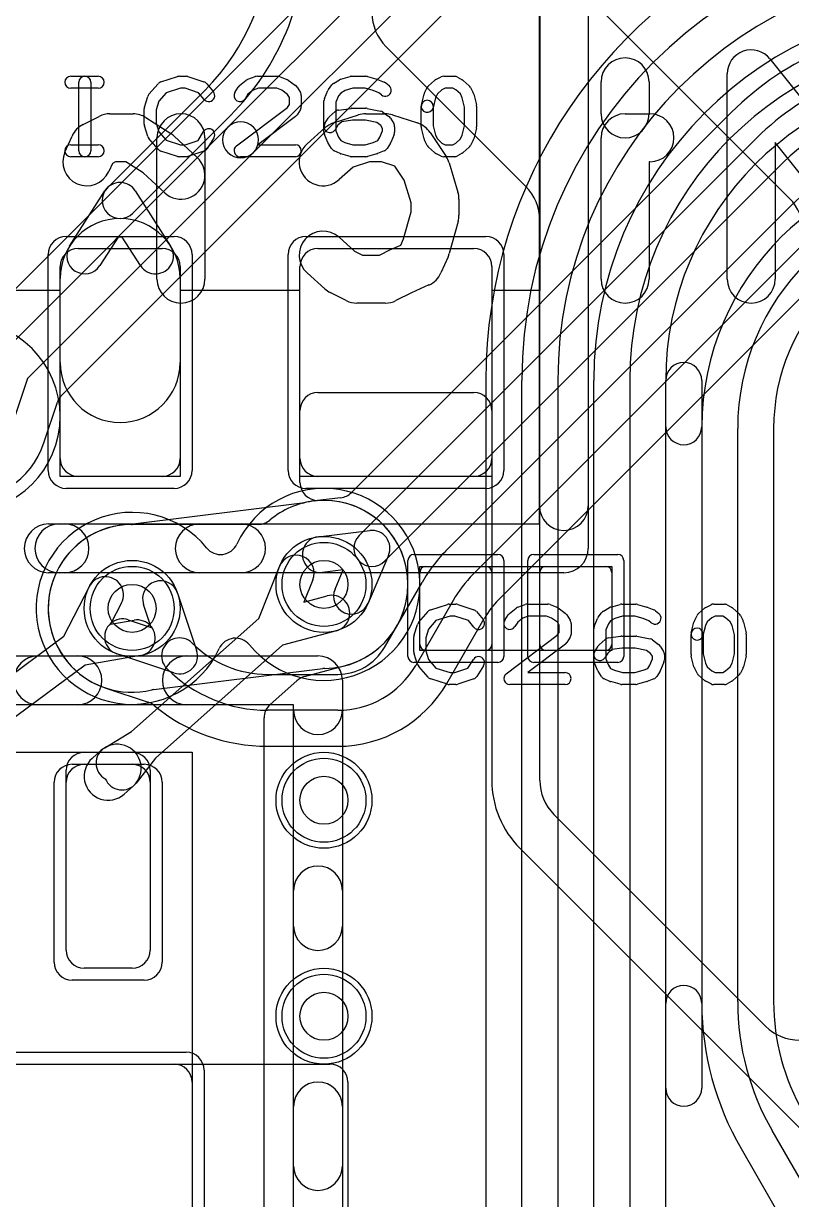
# Model space of a CAD drawing. Extents: x 0 to 20.5, y -0.5 to 20.
# Drawn here: x 4.547 to 7.749, y 7.236 to 12.138 of the extents above; entities that cross this region are included whole.
import ezdxf

# ---------------------------------------------------------------- set-up
doc = ezdxf.new("R2010")
doc.units = 0
for name, color, linetype in [('Hole', 1, 'CONTINUOUS'), ('L1', 3, 'CONTINUOUS'), ('L2', 3, 'CONTINUOUS'), ('L3', 3, 'CONTINUOUS'), ('L4', 3, 'CONTINUOUS'), ('MetalMask-A', 176, 'CONTINUOUS'), ('PartsArea-A', 111, 'CONTINUOUS'), ('PartsSilk-A', 221, 'CONTINUOUS'), ('PartsSilk-B', 221, 'CONTINUOUS'), ('Resist-A', 2, 'CONTINUOUS'), ('Resist-B', 2, 'CONTINUOUS'), ('Silk-A', 140, 'CONTINUOUS'), ('Silk-B', 140, 'CONTINUOUS')]:
    doc.layers.add(name, color=color, linetype=linetype)

msp = doc.modelspace()

# ---------------------------------------------------------------- linework, layer by layer
at = {"layer": 'Hole'}
for centre in [(5.8, 9.8), (5, 9.7), (5.8, 8.9), (5.8, 8)]:
    msp.add_circle(centre, 0.1, dxfattribs=at)
at = {"layer": 'L1'}
for p, q in [((6.70854, 12.44142), (7.74142, 11.40854)), ((6.64142, 11.45858), (6.05858, 12.04142)), ((4.89697, 11.45303), (5.30407, 11.86015)), ((5.41014, 11.75408), (5.00303, 11.34697)), ((4.73934, 11.20961), (4.8868, 11.44038)), ((5.0132, 11.44038), (5.16066, 11.20961)), ((6.7, 8.98284), (6.7, 11.31716)), ((4.94119, 11.24692), (4.86574, 11.12885)), ((4.95881, 11.24692), (4.94119, 11.24692)), ((5.03426, 11.12885), (4.95881, 11.24692)), ((4.775, 11.2), (5.125, 11.2)), ((5.775, 11.2), (6.425, 11.2)), ((4.7, 10.325), (4.7, 11.125)), ((5.2, 11.125), (5.2, 10.325)), ((5.7, 10.325), (5.7, 11.125)), ((6.5, 11.125), (6.5, 10.325)), ((4.7, 10.725), (4.7, 11.075)), ((5.2, 11.075), (5.2, 10.725)), ((5.77497, 10.6), (6.42499, 10.6)), ((5.7, 10.22503), (5.7, 10.52503)), ((6.49996, 10.52503), (6.49996, 8.98284)), ((5.125, 10.25), (4.775, 10.25)), ((6.425, 10.25), (5.775, 10.25)), ((5.80001, 10.15006), (5.77497, 10.15006)), ((5.52771, 9.65832), (5.61437, 9.87443)), ((6.225, 9.875), (6.475, 9.875)), ((6.725, 9.875), (6.975, 9.875)), ((5.75359, 9.81861), (5.71629, 9.72559)), ((6.2, 9.55), (6.2, 9.85)), ((6.5, 9.85), (6.5, 9.55)), ((6.7, 9.55), (6.7, 9.85)), ((7, 9.85), (7, 9.55)), ((4.71587, 9.5838), (4.82195, 9.79111)), ((4.95549, 9.72277), (4.90984, 9.63356)), ((5.71629, 9.72559), (5.81304, 9.75173)), ((4.99757, 9.18709), (5.52771, 9.65832)), ((4.90984, 9.63356), (5.00857, 9.65074)), ((5.85216, 9.60693), (5.62736, 9.54619)), ((4.17884, 9.1881), (4.71587, 9.5838)), ((5.62736, 9.54619), (5.09727, 9.07501)), ((6.475, 9.525), (6.225, 9.525)), ((6.975, 9.525), (6.725, 9.525)), ((4.80486, 9.46305), (4.26783, 9.06735)), ((5.03427, 9.50296), (4.80486, 9.46305)), ((5.71858, 9.41542), (5.88925, 9.46153)), ((5.5752, 9.29907), (5.68708, 9.39852)), ((5.55004, 4.00981), (5.55004, 9.24304)), ((4.88573, 9.11896), (4.99757, 9.18709)), ((4.8, 9.1), (5, 9.1)), ((4.83356, 9.07474), (4.87131, 9.1083)), ((5.09727, 9.07501), (5.01647, 8.97188)), ((4.725, 8.275), (4.725, 9.025)), ((5.075, 9.025), (5.075, 8.275)), ((5.00419, 8.95882), (4.96644, 8.92526)), ((7.64142, 7.95858), (6.75858, 8.84142)), ((6.61713, 8.69997), (8.078, 7.2391)), ((5, 8.2), (4.8, 8.2)), ((1.57497, 7.8), (5.82503, 7.8)), ((2.225, 7.8), (5.175, 7.8)), ((5.25, 7.725), (5.25, 5.675)), ((5.9, 7.72503), (5.9, 7.17497))]:
    msp.add_line(p, q, dxfattribs=at)
for centre in [(5.8, 9.8), (5, 9.7), (5.8, 8.9), (5.8, 8)]:
    msp.add_circle(centre, 0.2, dxfattribs=at)
for centre, radius, start, end in [((4.65, 12.51422), 0.925, -45, -0.00062), ((4.65, 12.51422), 1.075, -45, -0.00053), ((6.2, 12.18284), 0.2, 180, -135), ((4.95, 11.4), 0.075, 32.57549, 147.42451), ((4.95, 11.4), 0.075, 135, -45), ((6.5, 11.31716), 0.2, 0, 45), ((7.6, 11.26712), 0.2, 0, 45), ((4.95, 11.075), 0.25, 0, 180), ((4.775, 11.125), 0.075, 90, 180), ((4.80254, 11.16923), 0.075, 147.42451, -32.57822), ((5.09746, 11.16923), 0.075, -147.42451, 32.57822), ((5.125, 11.125), 0.075, 0, 90), ((5.775, 11.125), 0.075, 90, 180), ((6.425, 11.125), 0.075, 0, 90), ((4.95, 10.725), 0.25, 180, 0), ((5.77497, 10.52503), 0.07497, 90, 180), ((6.42499, 10.52503), 0.07497, 0, 90), ((4.775, 10.325), 0.075, 180, -90), ((5.125, 10.325), 0.075, -90, 0), ((5.775, 10.325), 0.075, 180, -90), ((6.425, 10.325), 0.075, -90, 0), ((5.77497, 10.22503), 0.07497, 180, -90), ((5.80001, 9.80001), 0.35005, -75.16938, 90), ((5.68398, 9.84652), 0.075, -21.84823, 158.14891), ((6.225, 9.85), 0.025, 90, 180), ((6.475, 9.85), 0.025, 0, 90), ((6.725, 9.85), 0.025, 90, 180), ((6.975, 9.85), 0.025, 0, 90), ((4.88872, 9.75694), 0.075, -27.1014, 152.90004), ((5.8326, 9.67933), 0.075, -74.88157, 105.11953), ((5.02142, 9.57685), 0.075, -80.13452, 99.86875), ((6.225, 9.55), 0.025, 180, -90), ((6.475, 9.55), 0.025, -90, 0), ((6.725, 9.55), 0.025, 180, -90), ((6.975, 9.55), 0.025, -90, 0), ((5.9088, 9.38915), 0.07497, 104.83148, 105.11504), ((5.73724, 9.34281), 0.07497, 104.41253, 131.99914), ((5.62501, 9.24304), 0.07497, 131.63671, 180), ((4.92475, 9.05491), 0.075, 121.35026, -119.2275), ((4.93775, 9.03356), 0.1, -48.36456, 131.63731), ((4.8, 9.025), 0.075, 90, 180), ((4.9, 9), 0.1, 131.63544, -48.36269), ((5, 9.025), 0.075, 0, 90), ((4.95743, 9.01814), 0.075, -157.51764, -38.08037), ((6.9, 8.98284), 0.40004, 180, -135), ((6.9, 8.98284), 0.2, 180, -135), ((4.8, 8.275), 0.075, 180, -90), ((5, 8.275), 0.075, -90, 0), ((7.78284, 8.1), 0.2, -135, -90), ((5.175, 7.725), 0.075, 0, 90), ((5.82503, 7.72503), 0.07497, 0, 90)]:
    msp.add_arc(centre, radius, start, end, dxfattribs=at)
at = {"layer": 'L2'}
for centre in [(5.8, 8.9), (5.8, 8)]:
    msp.add_circle(centre, 0.2, dxfattribs=at)
for centre, radius, start, end in [((4.3, 10.5), 0.40004, -90, 90), ((5.80001, 9.8), 0.40005, -140.93914, 155.18955), ((4.99999, 9.7), 0.40005, 39.06086, -24.81045), ((5.36883, 9.99933), 0.07497, -140.93914, -24.81144), ((5.43117, 9.50067), 0.07497, 39.06086, 155.18856)]:
    msp.add_arc(centre, radius, start, end, dxfattribs=at)
at = {"layer": 'L3'}
for p, q in [((7.49799, 11.76623), (5.91418, 10.18243)), ((5.94697, 10.00303), (7.60408, 11.66014)), ((7.71015, 11.55407), (6.05303, 9.89697)), ((6.31606, 9.94788), (7.72834, 11.36014)), ((7.83441, 11.25407), (6.42213, 9.84181)), ((6.52824, 9.73573), (7.9405, 11.14798)), ((5.87013, 10.16101), (5.76011, 10.14776)), ((5.52614, 10.05004), (5, 10.05004)), ((5.77608, 9.99856), (5.99103, 10.02446)), ((6.06897, 9.92054), (5.98392, 9.72144)), ((5.88, 9.86), (5.79402, 9.84964)), ((5.84598, 9.78036), (5.88, 9.86)), ((6.05258, 9.5375), (6.20879, 9.80808)), ((5.18968, 9.76341), (5.26911, 9.5258)), ((5.07919, 9.62081), (5.04742, 9.71585)), ((6.3387, 9.73308), (6.18249, 9.4625)), ((6.31242, 9.38747), (6.46826, 9.6574)), ((4.98415, 9.65258), (5.07919, 9.62081)), ((5.1742, 9.43089), (4.93659, 9.51032)), ((5.56497, 9.425), (5.85773, 9.425)), ((4.88999, 9.36769), (5.06753, 9.30834)), ((5.85773, 9.275), (5.56497, 9.275)), ((5.56497, 9.12496), (5.85773, 9.12496))]:
    msp.add_line(p, q, dxfattribs=at)
for centre in [(5.8, 9.8), (5, 9.7), (5.8, 8.9), (5.8, 8)]:
    msp.add_circle(centre, 0.2, dxfattribs=at)
for centre, radius, start, end in [((8.36423, 10.9), 1.22504, 90.00093, 135.00033), ((8.36422, 10.9), 1.075, 90.00053, 135), ((8.36422, 10.9), 0.925, 90.00062, 135), ((8.48848, 10.6), 1.075, 90.00053, 135), ((4.3, 10.5), 0.40004, -90, 90), ((5.8, 9.8), 0.35004, 96.59958, 130.11784), ((5.75115, 10.22219), 0.07497, -83.39732, -83.13568), ((5.86117, 10.23544), 0.07497, -83.13568, -45), ((5, 9.7), 0.35004, 90, -108.34644), ((5.52614, 10.12501), 0.07497, -90, -49.88032), ((6, 9.95), 0.075, 135, -45), ((6, 9.95), 0.075, -23.12937, 96.86917), ((5.78505, 9.9241), 0.075, 96.86917, -83.12937), ((6.79336, 9.47058), 0.675, 135, 149.99975), ((5.11855, 9.73963), 0.075, 18.48568, -161.51587), ((6.79336, 9.47058), 0.525, 135, 149.99982), ((5.91495, 9.7509), 0.075, 156.87062, -23.13083), ((6.79338, 9.47059), 0.37497, 135, 149.9477), ((4.96037, 9.58145), 0.075, 71.51432, -108.48413), ((6.53357, 9.62059), 0.07497, 149.73751, 150.59354), ((5.19798, 9.50202), 0.075, 44.9892, -135), ((5.19798, 9.50202), 0.075, -108.48568, 18.48568), ((5.56497, 9.86899), 0.44399, -135, -90), ((5.85773, 9.65), 0.225, -90, -30.00073), ((5.85773, 9.65), 0.375, -90, -29.99996), ((5.56497, 9.86899), 0.59399, -135.00136, -90), ((4.86622, 9.29659), 0.07497, 71.5143, 71.65205), ((5.85773, 9.65), 0.52504, -90, -30.03752), ((6.37735, 9.34999), 0.07497, 150.00487, 150.25796), ((5.04376, 9.23724), 0.07497, 50.47722, 71.5143), ((5.56497, 9.86899), 0.74403, -129.52358, -90)]:
    msp.add_arc(centre, radius, start, end, dxfattribs=at)
at = {"layer": 'L4'}
for p, q in [((6.24799, 12.76623), (4.38883, 10.90709)), ((5.39951, 11.70557), (6.35408, 12.66014)), ((6.46015, 12.55407), (5.50557, 11.59951)), ((4.70709, 10.58883), (6.56624, 12.44798)), ((4.45745, 10.76351), (5.39951, 11.70557)), ((5.50557, 11.59951), (4.56351, 10.65745)), ((4.56351, 10.65745), (4.48968, 10.43659)), ((6.47496, 10.65), (6.47496, 6.48568)), ((6.625, 6.48568), (6.625, 10.65)), ((6.775, 10.65), (6.775, 6.48568)), ((6.925, 7.11421), (6.925, 10.65)), ((7.075, 10.65), (7.075, 7.11421)), ((7.225, 7.7), (7.225, 10.64999)), ((7.22504, 10.45693), (7.22504, 10.65)), ((7.375, 10.64999), (7.375, 7.7)), ((4.63231, 10.39), (4.689, 10.55959)), ((7.525, 8.06077), (7.525, 10.45)), ((7.675, 10.45), (7.675, 8.06077)), ((5.70951, 10.13874), (5.00441, 10.05059)), ((5.09057, 9.36128), (5.79558, 9.44941)), ((7.22504, 7.11421), (7.22504, 8.05356)), ((8.12607, 6.73163), (7.66902, 7.52327)), ((7.53908, 7.44825), (7.99614, 6.65659))]:
    msp.add_line(p, q, dxfattribs=at)
for centre in [(5.8, 9.8), (5, 9.7), (5.8, 8.9), (5.8, 8)]:
    msp.add_circle(centre, 0.2, dxfattribs=at)
for centre, radius, start, end in [((8.5, 10.65), 2.02504, 111.79279, 180), ((8.5, 10.65), 1.875, 90, 180), ((8.5, 10.65), 1.725, 90, 180), ((8.5, 10.65), 1.575, 90, 180), ((8.5, 10.65), 1.425, 90, 180), ((8.5, 10.65), 1.27496, 90, 180), ((5.45254, 11.65254), 0.075, -45, 135), ((5.45254, 11.65254), 0.075, 135, -45), ((8.5, 10.45), 1.12504, 90, 179.66897), ((8.5, 10.45), 0.975, 90, 180), ((8.5, 10.45), 0.825, 90, 180), ((4.3, 10.5), 0.35004, 108.36921, -18.34488), ((7.3, 10.64999), 0.075, 0, 180), ((4.7601, 10.53582), 0.07497, 135, 161.5143), ((7.30001, 10.45693), 0.07497, 180, -0.32862), ((4.70341, 10.36623), 0.07497, 161.5143, 161.65205), ((5.79999, 9.8), 0.35004, 90.18005, 103.57812), ((5.79865, 10.22501), 0.07497, -89.81658, -88.96824), ((5.80001, 9.8), 0.35005, 0.00164, 90.00164), ((5.70021, 10.21313), 0.07497, -82.87404, -76.42162), ((5, 9.7), 0.35004, 90.65967, -76.40998), ((4.99511, 10.12498), 0.07497, -89.34277, -82.87404), ((5.80001, 9.80002), 0.35005, -89.34364, -0.00164), ((5.80488, 9.37502), 0.07497, 90.65723, 97.12596), ((5.09987, 9.28689), 0.07497, 97.12596, 103.59323), ((7.30001, 8.05356), 0.07497, 0.32098, 180), ((8.6, 8.06077), 1.22504, -179.68243, -150.0001), ((8.6, 8.06077), 1.075, 180, -150.00013), ((8.6, 8.06077), 0.925, 180, -149.99989), ((7.3, 7.7), 0.075, 180, 0)]:
    msp.add_arc(centre, radius, start, end, dxfattribs=at)
at = {"layer": 'MetalMask-A'}
for p, q in [((4.775, 11.2), (5.125, 11.2)), ((5.775, 11.2), (6.425, 11.2)), ((4.7, 10.325), (4.7, 11.125)), ((5.2, 11.125), (5.2, 10.325)), ((5.7, 10.325), (5.7, 11.125)), ((6.5, 11.125), (6.5, 10.325)), ((5.125, 10.25), (4.775, 10.25)), ((6.425, 10.25), (5.775, 10.25)), ((6.225, 9.875), (6.475, 9.875)), ((6.725, 9.875), (6.975, 9.875)), ((6.2, 9.55), (6.2, 9.85)), ((6.5, 9.85), (6.5, 9.55)), ((6.7, 9.55), (6.7, 9.85)), ((7, 9.85), (7, 9.55)), ((6.475, 9.525), (6.225, 9.525)), ((6.975, 9.525), (6.725, 9.525)), ((4.8, 9.05), (5, 9.05)), ((4.725, 8.275), (4.725, 8.975)), ((5.075, 8.975), (5.075, 8.275)), ((5, 8.2), (4.8, 8.2)), ((2.225, 7.8), (5.175, 7.8)), ((5.25, 7.725), (5.25, 5.675))]:
    msp.add_line(p, q, dxfattribs=at)
for centre, radius, start, end in [((4.775, 11.125), 0.075, 90, 180), ((5.125, 11.125), 0.075, 0, 90), ((5.775, 11.125), 0.075, 90, 180), ((6.425, 11.125), 0.075, 0, 90), ((4.775, 10.325), 0.075, 180, -90), ((5.125, 10.325), 0.075, -90, 0), ((5.775, 10.325), 0.075, 180, -90), ((6.425, 10.325), 0.075, -90, 0), ((6.225, 9.85), 0.025, 90, 180), ((6.475, 9.85), 0.025, 0, 90), ((6.725, 9.85), 0.025, 90, 180), ((6.975, 9.85), 0.025, 0, 90), ((6.225, 9.55), 0.025, 180, -90), ((6.475, 9.55), 0.025, -90, 0), ((6.725, 9.55), 0.025, 180, -90), ((6.975, 9.55), 0.025, -90, 0), ((4.8, 8.975), 0.075, 90, 180), ((5, 8.975), 0.075, 0, 90), ((4.8, 8.275), 0.075, 180, -90), ((5, 8.275), 0.075, -90, 0), ((5.175, 7.725), 0.075, 0, 90)]:
    msp.add_arc(centre, radius, start, end, dxfattribs=at)
at = {"layer": 'PartsArea-A'}
for p, q in [((6.7, 12.375), (6.7, 11.025)), ((4.7, 11.025), (4.5, 11.025)), ((4.7, 10.25), (4.7, 11.025)), ((5.7, 11.025), (5.2, 11.025)), ((5.2, 11.025), (5.2, 10.25)), ((5.7, 10.25), (5.7, 11.025)), ((6.7, 11.025), (6.5, 11.025)), ((6.5, 11.025), (6.5, 10.25)), ((5.2, 10.25), (4.7, 10.25)), ((6.5, 10.25), (5.7, 10.25)), ((6.2, 9.875), (7, 9.875)), ((6.2, 9.525), (6.2, 9.875)), ((7, 9.875), (7, 9.525)), ((7, 9.525), (6.2, 9.525)), ((2.15, 9.1), (5.25, 9.1)), ((5.25, 9.1), (5.25, 4.3))]:
    msp.add_line(p, q, dxfattribs=at)
at = {"layer": 'PartsSilk-A'}
for p, q in [((6.9016, 13.45), (6.9016, 9.95)), ((6.6984, 10.0516), (6.6984, 13.3484)), ((4.74444, 11.91759), (4.85833, 11.91759)), ((5.12016, 11.89418), (5.1896, 11.9164)), ((5.19722, 11.91759), (5.225, 11.91759)), ((5.2329, 11.91631), (5.29957, 11.89409)), ((5.48313, 11.90497), (5.51368, 11.91608)), ((5.52222, 11.91759), (5.60833, 11.91759)), ((5.61761, 11.9158), (5.64539, 11.90469)), ((5.87091, 11.90552), (5.9098, 11.91663)), ((5.91667, 11.91759), (5.975, 11.91759)), ((5.98187, 11.91663), (6.02076, 11.90552)), ((6.2666, 11.90384), (6.28882, 11.91495)), ((6.3, 11.91759), (6.34444, 11.91759)), ((6.35684, 11.9143), (6.37629, 11.90319)), ((4.85833, 11.86759), (4.74444, 11.86759)), ((4.77778, 11.60741), (4.77778, 11.89259)), ((4.82778, 11.89259), (4.82778, 11.60741)), ((5.07008, 11.84239), (5.10897, 11.88683)), ((5.20112, 11.86759), (5.14202, 11.84868)), ((5.22094, 11.86759), (5.20112, 11.86759)), ((5.27702, 11.8489), (5.22094, 11.86759)), ((5.31088, 11.88637), (5.33865, 11.85304)), ((5.4288, 11.85029), (5.44269, 11.87251)), ((5.44827, 11.87878), (5.47605, 11.901)), ((5.52662, 11.86759), (5.50408, 11.85939)), ((5.60352, 11.86759), (5.52662, 11.86759)), ((5.62393, 11.85943), (5.60352, 11.86759)), ((5.65081, 11.9017), (5.68137, 11.87948)), ((5.68787, 11.87251), (5.70176, 11.85029)), ((5.81889, 11.86315), (5.83278, 11.88167)), ((5.84004, 11.88818), (5.86504, 11.90299)), ((5.92017, 11.86759), (5.88775, 11.85833)), ((5.9715, 11.86759), (5.92017, 11.86759)), ((6.00579, 11.85779), (5.9715, 11.86759)), ((6.02317, 11.90469), (6.05095, 11.89358)), ((6.05729, 11.88989), (6.07118, 11.87878)), ((6.21931, 11.84822), (6.23042, 11.87044)), ((6.23617, 11.87795), (6.26117, 11.90017)), ((6.3059, 11.86759), (6.29192, 11.8606)), ((6.3378, 11.86759), (6.3059, 11.86759)), ((6.34923, 11.86106), (6.3378, 11.86759)), ((6.3805, 11.90017), (6.4055, 11.87795)), ((6.41125, 11.87044), (6.42236, 11.84822)), ((5.05114, 11.78894), (5.06503, 11.83339)), ((5.11118, 11.81344), (5.1, 11.77766)), ((5.14202, 11.84868), (5.11118, 11.81344)), ((5.30023, 11.82104), (5.27702, 11.8489)), ((5.48283, 11.8424), (5.4712, 11.82379)), ((5.50408, 11.85939), (5.48283, 11.8424)), ((5.64804, 11.84189), (5.62393, 11.85943)), ((5.65556, 11.82987), (5.64804, 11.84189)), ((5.65556, 11.79976), (5.65556, 11.82987)), ((5.70556, 11.83704), (5.70556, 11.79259)), ((5.8, 11.68519), (5.8, 11.81481)), ((5.80192, 11.82442), (5.81581, 11.85776)), ((5.86077, 11.83565), (5.85, 11.80981)), ((5.8698, 11.84769), (5.86077, 11.83565)), ((5.88775, 11.85833), (5.8698, 11.84769)), ((6.02895, 11.84853), (6.00579, 11.85779)), ((6.03994, 11.83974), (6.02895, 11.84853)), ((6.20631, 11.79865), (6.21742, 11.8431)), ((6.26526, 11.82831), (6.25481, 11.78653)), ((6.27299, 11.84377), (6.26526, 11.82831)), ((6.29192, 11.8606), (6.27299, 11.84377)), ((6.36868, 11.84377), (6.34923, 11.86106)), ((6.37641, 11.82831), (6.36868, 11.84377)), ((6.38611, 11.78951), (6.37641, 11.82831)), ((6.42425, 11.8431), (6.43536, 11.79865)), ((5.05, 11.71852), (5.05, 11.78148)), ((5.1, 11.77766), (5.1, 11.72234)), ((5.43497, 11.62739), (5.64793, 11.78756)), ((5.64793, 11.78756), (5.65556, 11.79976)), ((5.70176, 11.77934), (5.68787, 11.75712)), ((5.82228, 11.74832), (5.84728, 11.77054)), ((5.85, 11.80981), (5.85, 11.69019)), ((5.86041, 11.77661), (5.91319, 11.78402)), ((5.91667, 11.78426), (5.975, 11.78426)), ((5.9799, 11.78377), (6.03546, 11.77266)), ((6.04544, 11.76824), (6.07044, 11.74972)), ((6.20556, 11.70741), (6.20556, 11.79259)), ((6.25556, 11.79259), (6.25556, 11.71049)), ((6.38611, 11.71049), (6.38611, 11.78951)), ((6.43611, 11.79259), (6.43611, 11.70741)), ((5.1, 11.72234), (5.11118, 11.68656)), ((5.6817, 11.75039), (5.52483, 11.63241)), ((5.8038, 11.72066), (5.81769, 11.74288)), ((5.87485, 11.72814), (5.85818, 11.71333)), ((5.91842, 11.73426), (5.87485, 11.72814)), ((5.97252, 11.73426), (5.91842, 11.73426)), ((6.02017, 11.72473), (5.97252, 11.73426)), ((6.03687, 11.71236), (6.02017, 11.72473)), ((6.07676, 11.74287), (6.09064, 11.72065)), ((5.06503, 11.66661), (5.05114, 11.71106)), ((5.11118, 11.68656), (5.14202, 11.65132)), ((5.27523, 11.6505), (5.29824, 11.68732)), ((5.81581, 11.64224), (5.80192, 11.67558)), ((5.85818, 11.71333), (5.8462, 11.69416)), ((5.85, 11.69019), (5.86118, 11.66336)), ((6.03327, 11.66336), (6.04444, 11.69019)), ((6.04444, 11.70024), (6.03687, 11.71236)), ((6.04444, 11.69019), (6.04444, 11.70024)), ((6.09252, 11.67558), (6.07864, 11.64224)), ((6.09444, 11.70741), (6.09444, 11.68519)), ((6.21742, 11.6569), (6.20631, 11.70135)), ((6.25556, 11.71049), (6.26526, 11.67169)), ((6.26526, 11.67169), (6.27299, 11.65623)), ((6.36868, 11.65623), (6.37641, 11.67169)), ((6.37641, 11.67169), (6.38611, 11.71049)), ((6.43536, 11.70135), (6.42425, 11.6569)), ((4.74444, 11.63241), (4.85833, 11.63241)), ((5.10897, 11.61317), (5.07008, 11.65761)), ((5.14202, 11.65132), (5.20112, 11.63241)), ((5.20112, 11.63241), (5.22094, 11.63241)), ((5.22094, 11.63241), (5.27523, 11.6505)), ((5.34064, 11.66082), (5.31287, 11.61638)), ((5.52483, 11.63241), (5.68056, 11.63241)), ((5.83158, 11.61638), (5.81769, 11.6386)), ((5.86118, 11.66336), (5.86992, 11.64937)), ((5.86992, 11.64937), (5.88633, 11.64208)), ((5.88633, 11.64208), (5.92017, 11.63241)), ((5.92017, 11.63241), (5.9715, 11.63241)), ((5.9715, 11.63241), (6.00579, 11.64221)), ((6.00579, 11.64221), (6.0248, 11.64981)), ((6.0248, 11.64981), (6.03327, 11.66336)), ((6.07676, 11.6386), (6.06287, 11.61638)), ((6.23042, 11.62956), (6.21931, 11.65178)), ((6.26117, 11.59983), (6.23617, 11.62205)), ((6.27299, 11.65623), (6.29192, 11.6394)), ((6.29192, 11.6394), (6.3059, 11.63241)), ((6.3059, 11.63241), (6.3378, 11.63241)), ((6.3378, 11.63241), (6.34923, 11.63894)), ((6.34923, 11.63894), (6.36868, 11.65623)), ((6.4055, 11.62205), (6.3805, 11.59983)), ((6.42236, 11.65178), (6.41125, 11.62956)), ((4.85833, 11.58241), (4.74444, 11.58241)), ((5.1896, 11.5836), (5.12016, 11.60582)), ((5.225, 11.58241), (5.19722, 11.58241)), ((5.29957, 11.60591), (5.2329, 11.58369)), ((5.68056, 11.58241), (5.45, 11.58241)), ((5.86763, 11.59567), (5.84263, 11.60678)), ((5.9098, 11.58337), (5.87091, 11.59448)), ((5.975, 11.58241), (5.91667, 11.58241)), ((6.02076, 11.59448), (5.98187, 11.58337)), ((6.05095, 11.60642), (6.02317, 11.59531)), ((6.28882, 11.58505), (6.2666, 11.59616)), ((6.34444, 11.58241), (6.3, 11.58241)), ((6.37629, 11.59681), (6.35684, 11.5857)), ((4.69604, 10.0516), (6.6984, 10.0516)), ((6.8, 9.8484), (4.69604, 9.8484)), ((6.24516, 9.69418), (6.3146, 9.7164)), ((6.32222, 9.71759), (6.35, 9.71759)), ((6.3579, 9.71631), (6.42457, 9.69409)), ((6.60813, 9.70497), (6.63868, 9.71608)), ((6.64722, 9.71759), (6.73333, 9.71759)), ((6.74261, 9.7158), (6.77039, 9.70469)), ((6.99591, 9.70552), (7.0348, 9.71663)), ((7.04167, 9.71759), (7.1, 9.71759)), ((7.10687, 9.71663), (7.14576, 9.70552)), ((7.14817, 9.70469), (7.17595, 9.69358)), ((7.3916, 9.70384), (7.41382, 9.71495)), ((7.425, 9.71759), (7.46944, 9.71759)), ((7.48184, 9.7143), (7.50129, 9.70319)), ((6.19508, 9.64239), (6.23397, 9.68683)), ((6.32612, 9.66759), (6.26702, 9.64868)), ((6.34594, 9.66759), (6.32612, 9.66759)), ((6.40202, 9.6489), (6.34594, 9.66759)), ((6.43588, 9.68637), (6.46365, 9.65304)), ((6.5538, 9.65029), (6.56769, 9.67251)), ((6.57327, 9.67878), (6.60105, 9.701)), ((6.62908, 9.65939), (6.60783, 9.6424)), ((6.65162, 9.66759), (6.62908, 9.65939)), ((6.72852, 9.66759), (6.65162, 9.66759)), ((6.74893, 9.65943), (6.72852, 9.66759)), ((6.77304, 9.64189), (6.74893, 9.65943)), ((6.77581, 9.7017), (6.80637, 9.67948)), ((6.81287, 9.67251), (6.82676, 9.65029)), ((6.92692, 9.62442), (6.94081, 9.65776)), ((6.94389, 9.66315), (6.95778, 9.68167)), ((6.96504, 9.68818), (6.99004, 9.70299)), ((7.01275, 9.65833), (6.9948, 9.64769)), ((7.04517, 9.66759), (7.01275, 9.65833)), ((7.0965, 9.66759), (7.04517, 9.66759)), ((7.13079, 9.65779), (7.0965, 9.66759)), ((7.15395, 9.64853), (7.13079, 9.65779)), ((7.18229, 9.68989), (7.19618, 9.67878)), ((7.34431, 9.64822), (7.35542, 9.67044)), ((7.36117, 9.67795), (7.38617, 9.70017)), ((7.41692, 9.6606), (7.39799, 9.64377)), ((7.4309, 9.66759), (7.41692, 9.6606)), ((7.4628, 9.66759), (7.4309, 9.66759)), ((7.47423, 9.66106), (7.4628, 9.66759)), ((7.49368, 9.64377), (7.47423, 9.66106)), ((7.5055, 9.70017), (7.5305, 9.67795)), ((7.53625, 9.67044), (7.54736, 9.64822)), ((6.17614, 9.58894), (6.19003, 9.63339)), ((6.23618, 9.61344), (6.225, 9.57766)), ((6.26702, 9.64868), (6.23618, 9.61344)), ((6.42523, 9.62104), (6.40202, 9.6489)), ((6.60783, 9.6424), (6.5962, 9.62379)), ((6.78056, 9.62987), (6.77304, 9.64189)), ((6.78056, 9.59976), (6.78056, 9.62987)), ((6.83056, 9.63704), (6.83056, 9.59259)), ((6.925, 9.48519), (6.925, 9.61481)), ((6.98577, 9.63565), (6.975, 9.60981)), ((6.975, 9.60981), (6.975, 9.49019)), ((6.9948, 9.64769), (6.98577, 9.63565)), ((7.16494, 9.63974), (7.15395, 9.64853)), ((7.33131, 9.59865), (7.34242, 9.6431)), ((7.39026, 9.62831), (7.37981, 9.58653)), ((7.39799, 9.64377), (7.39026, 9.62831)), ((7.50141, 9.62831), (7.49368, 9.64377)), ((7.51111, 9.58951), (7.50141, 9.62831)), ((7.54925, 9.6431), (7.56036, 9.59865)), ((6.175, 9.51852), (6.175, 9.58148)), ((6.225, 9.57766), (6.225, 9.52234)), ((6.55997, 9.42739), (6.77293, 9.58756)), ((6.77293, 9.58756), (6.78056, 9.59976)), ((6.82676, 9.57934), (6.81287, 9.55712)), ((6.94728, 9.54832), (6.97228, 9.57054)), ((6.98541, 9.57661), (7.03819, 9.58402)), ((7.04167, 9.58426), (7.1, 9.58426)), ((7.1049, 9.58377), (7.16046, 9.57266)), ((7.17044, 9.56824), (7.19544, 9.54972)), ((7.33056, 9.50741), (7.33056, 9.59259)), ((7.38056, 9.59259), (7.38056, 9.51049)), ((7.51111, 9.51049), (7.51111, 9.58951)), ((7.56111, 9.59259), (7.56111, 9.50741)), ((6.19003, 9.46661), (6.17614, 9.51106)), ((6.225, 9.52234), (6.23618, 9.48656)), ((6.8067, 9.55039), (6.64983, 9.43241)), ((6.9288, 9.52066), (6.94269, 9.54288)), ((6.98318, 9.51333), (6.9712, 9.49416)), ((6.99985, 9.52814), (6.98318, 9.51333)), ((7.04342, 9.53426), (6.99985, 9.52814)), ((7.09752, 9.53426), (7.04342, 9.53426)), ((7.14517, 9.52473), (7.09752, 9.53426)), ((7.16187, 9.51236), (7.14517, 9.52473)), ((7.16944, 9.50024), (7.16187, 9.51236)), ((7.20176, 9.54287), (7.21564, 9.52065)), ((7.38056, 9.51049), (7.39026, 9.47169)), ((7.50141, 9.47169), (7.51111, 9.51049)), ((1.625, 9.5016), (5.775, 9.5016)), ((6.23618, 9.48656), (6.26702, 9.45132)), ((6.40023, 9.4505), (6.42324, 9.48732)), ((6.46564, 9.46082), (6.43787, 9.41638)), ((6.94081, 9.44224), (6.92692, 9.47558)), ((6.975, 9.49019), (6.98618, 9.46336)), ((6.98618, 9.46336), (6.99492, 9.44937)), ((7.1498, 9.44981), (7.15827, 9.46336)), ((7.15827, 9.46336), (7.16944, 9.49019)), ((7.16944, 9.49019), (7.16944, 9.50024)), ((7.21752, 9.47558), (7.20364, 9.44224)), ((7.21944, 9.50741), (7.21944, 9.48519)), ((7.34242, 9.4569), (7.33131, 9.50135)), ((7.39026, 9.47169), (7.39799, 9.45623)), ((7.49368, 9.45623), (7.50141, 9.47169)), ((7.56036, 9.50135), (7.54925, 9.4569)), ((6.23397, 9.41317), (6.19508, 9.45761)), ((6.26702, 9.45132), (6.32612, 9.43241)), ((6.32612, 9.43241), (6.34594, 9.43241)), ((6.34594, 9.43241), (6.40023, 9.4505)), ((6.64983, 9.43241), (6.80556, 9.43241)), ((6.95658, 9.41638), (6.94269, 9.4386)), ((6.99492, 9.44937), (7.01133, 9.44208)), ((7.01133, 9.44208), (7.04517, 9.43241)), ((7.04517, 9.43241), (7.0965, 9.43241)), ((7.0965, 9.43241), (7.13079, 9.44221)), ((7.13079, 9.44221), (7.1498, 9.44981)), ((7.20176, 9.4386), (7.18787, 9.41638)), ((7.35542, 9.42956), (7.34431, 9.45178)), ((7.38617, 9.39983), (7.36117, 9.42205)), ((7.39799, 9.45623), (7.41692, 9.4394)), ((7.41692, 9.4394), (7.4309, 9.43241)), ((7.4309, 9.43241), (7.4628, 9.43241)), ((7.4628, 9.43241), (7.47423, 9.43894)), ((7.47423, 9.43894), (7.49368, 9.45623)), ((7.5305, 9.42205), (7.5055, 9.39983)), ((7.54736, 9.45178), (7.53625, 9.42956)), ((5.8766, 9.4), (5.8766, 4)), ((6.3146, 9.3836), (6.24516, 9.40582)), ((6.35, 9.38241), (6.32222, 9.38241)), ((6.42457, 9.40591), (6.3579, 9.38369)), ((6.80556, 9.38241), (6.575, 9.38241)), ((6.99263, 9.39567), (6.96763, 9.40678)), ((7.0348, 9.38337), (6.99591, 9.39448)), ((7.1, 9.38241), (7.04167, 9.38241)), ((7.14576, 9.39448), (7.10687, 9.38337)), ((7.17595, 9.40642), (7.14817, 9.39531)), ((7.41382, 9.38505), (7.3916, 9.39616)), ((7.46944, 9.38241), (7.425, 9.38241)), ((7.50129, 9.39681), (7.48184, 9.3857)), ((5.6734, 9.2984), (1.7266, 9.2984)), ((5.6734, 4.1016), (5.6734, 9.2984))]:
    msp.add_line(p, q, dxfattribs=at)
for centre, radius, start, end in [((4.74444, 11.89259), 0.025, 90, -90), ((4.80278, 11.89259), 0.025, 0, 180), ((4.85833, 11.89259), 0.025, -90, 90), ((5.19722, 11.89259), 0.025, 90, 107.74642), ((5.225, 11.89259), 0.025, 71.57954, 90), ((5.52222, 11.89259), 0.025, 90, 109.98461), ((5.60833, 11.89259), 0.025, 68.2071, 90), ((5.91667, 11.89259), 0.025, 90, 105.94854), ((5.975, 11.89259), 0.025, 74.05146, 90), ((6.3, 11.89259), 0.025, 90, 116.56505), ((6.34444, 11.89259), 0.025, 60.26649, 90), ((5.12778, 11.87037), 0.025, 107.74642, 138.81192), ((5.29167, 11.87037), 0.025, 39.7909, 71.57954), ((5.46389, 11.85926), 0.025, 128.66697, 147.98998), ((5.49167, 11.88148), 0.025, 109.97919, 128.65478), ((5.63611, 11.88148), 0.025, 53.98274, 68.20215), ((5.66667, 11.85926), 0.025, 32.00538, 53.97932), ((5.83889, 11.84815), 0.025, 143.1301, 157.39424), ((5.85278, 11.86667), 0.025, 120.63752, 143.1301), ((5.87778, 11.88148), 0.025, 105.94854, 120.63752), ((6.01389, 11.88148), 0.025, 68.2071, 74.05146), ((6.05556, 11.85926), 0.025, -128.66697, 51.34522), ((6.04167, 11.87037), 0.025, 51.33303, 68.2071), ((6.25278, 11.85926), 0.025, 131.62783, 153.43495), ((6.27778, 11.88148), 0.025, 116.56505, 131.62783), ((6.36389, 11.88148), 0.025, 48.37217, 60.26649), ((6.38889, 11.85926), 0.025, 26.56505, 48.37217), ((5.08889, 11.82593), 0.025, 138.81192, 162.63777), ((5.31944, 11.83704), 0.025, -140.2091, 39.8005), ((5.45, 11.83704), 0.025, 147.99462, -32.01002), ((5.68056, 11.83704), 0.025, 0, 32.01002), ((5.825, 11.81481), 0.025, 157.39424, 180), ((6.23056, 11.79259), 0.025, 0, 180), ((6.24167, 11.83704), 0.025, 153.43495, 165.96932), ((6.4, 11.83704), 0.025, 14.03068, 26.56505), ((5.075, 11.78148), 0.025, 162.63777, 180), ((5.68056, 11.79259), 0.025, -32.00538, 0), ((5.86389, 11.75185), 0.025, 98.00047, 131.62783), ((5.91667, 11.75926), 0.025, 90, 98.00047), ((5.975, 11.75926), 0.025, 78.69456, 90), ((6.03056, 11.74815), 0.025, 53.47387, 78.69456), ((6.23056, 11.79259), 0.025, 165.96932, -14.03321), ((6.41111, 11.79259), 0.025, 0, 14.03068), ((5.075, 11.71852), 0.025, 180, -162.63777), ((5.66667, 11.77037), 0.025, -53.0476, -32.01002), ((5.825, 11.70741), 0.025, 147.99462, -32.01002), ((5.83889, 11.72963), 0.025, 131.62783, 147.99462), ((6.05556, 11.72963), 0.025, 31.98594, 53.47387), ((6.06944, 11.70741), 0.025, 0, 31.98594), ((5.08889, 11.67407), 0.025, -162.63777, -138.81192), ((5.31944, 11.67407), 0.025, -32.00538, 147.99925), ((5.825, 11.68519), 0.025, 180, -157.39424), ((6.06944, 11.68519), 0.025, -22.60576, 0), ((6.23056, 11.70741), 0.025, 180, -165.96932), ((6.41111, 11.70741), 0.025, -14.03068, 0), ((4.74444, 11.60741), 0.025, 90, -90), ((4.85833, 11.60741), 0.025, -90, 90), ((5.29167, 11.62963), 0.025, -71.57954, -32.00538), ((5.45, 11.60741), 0.025, 126.9524, -90), ((5.68056, 11.60741), 0.025, -90, 90), ((5.83889, 11.65185), 0.025, -157.39424, -147.99462), ((5.85278, 11.62963), 0.025, -147.99462, -113.95086), ((6.04167, 11.62963), 0.025, -68.2071, -32.00538), ((6.05556, 11.65185), 0.025, -32.00538, -22.60576), ((6.24167, 11.66296), 0.025, -165.96932, -153.43495), ((6.25278, 11.64074), 0.025, -153.43495, -131.62783), ((6.38889, 11.64074), 0.025, -48.37217, -26.56505), ((6.4, 11.66296), 0.025, -26.56505, -14.03068), ((4.80278, 11.60741), 0.025, 180, 0), ((5.12778, 11.62963), 0.025, -138.81192, -107.74642), ((5.19722, 11.60741), 0.025, -107.74642, -90), ((5.225, 11.60741), 0.025, -90, -71.57954), ((5.87778, 11.61852), 0.025, -113.95086, -105.94854), ((5.91667, 11.60741), 0.025, -105.94854, -90), ((5.975, 11.60741), 0.025, -90, -74.05146), ((6.01389, 11.61852), 0.025, -74.05146, -68.2071), ((6.27778, 11.61852), 0.025, -131.62783, -116.56505), ((6.3, 11.60741), 0.025, -116.56505, -90), ((6.34444, 11.60741), 0.025, -90, -60.26649), ((6.36389, 11.61852), 0.025, -60.26649, -48.37217), ((4.69604, 9.95), 0.1016, 90, -90), ((6.8, 9.95), 0.1016, -90, 0), ((6.32222, 9.69259), 0.025, 90, 107.74642), ((6.35, 9.69259), 0.025, 71.57954, 90), ((6.61667, 9.68148), 0.025, 109.97919, 128.65478), ((6.64722, 9.69259), 0.025, 90, 109.98461), ((6.73333, 9.69259), 0.025, 68.2071, 90), ((6.76111, 9.68148), 0.025, 53.98274, 68.20215), ((7.00278, 9.68148), 0.025, 105.94854, 120.63752), ((7.04167, 9.69259), 0.025, 90, 105.94854), ((7.1, 9.69259), 0.025, 74.05146, 90), ((7.13889, 9.68148), 0.025, 68.2071, 74.05146), ((7.425, 9.69259), 0.025, 90, 116.56505), ((7.46944, 9.69259), 0.025, 60.26649, 90), ((6.25278, 9.67037), 0.025, 107.74642, 138.81192), ((6.41667, 9.67037), 0.025, 39.7909, 71.57954), ((6.58889, 9.65926), 0.025, 128.66697, 147.98998), ((6.79167, 9.65926), 0.025, 32.00538, 53.97932), ((6.96389, 9.64815), 0.025, 143.1301, 157.39424), ((6.97778, 9.66667), 0.025, 120.63752, 143.1301), ((7.18056, 9.65926), 0.025, -128.66697, 51.34522), ((7.16667, 9.67037), 0.025, 51.33303, 68.2071), ((7.37778, 9.65926), 0.025, 131.62783, 153.43495), ((7.40278, 9.68148), 0.025, 116.56505, 131.62783), ((7.48889, 9.68148), 0.025, 48.37217, 60.26649), ((7.51389, 9.65926), 0.025, 26.56505, 48.37217), ((6.21389, 9.62593), 0.025, 138.81192, 162.63777), ((6.44444, 9.63704), 0.025, -140.2091, 39.8005), ((6.575, 9.63704), 0.025, 147.99462, -32.01002), ((6.80556, 9.63704), 0.025, 0, 32.01002), ((6.95, 9.61481), 0.025, 157.39424, 180), ((7.35556, 9.59259), 0.025, 0, 180), ((7.36667, 9.63704), 0.025, 153.43495, 165.96932), ((7.525, 9.63704), 0.025, 14.03068, 26.56505), ((6.2, 9.58148), 0.025, 162.63777, 180), ((6.80556, 9.59259), 0.025, -32.00538, 0), ((6.98889, 9.55185), 0.025, 98.00047, 131.62783), ((7.04167, 9.55926), 0.025, 90, 98.00047), ((7.1, 9.55926), 0.025, 78.69456, 90), ((7.15556, 9.54815), 0.025, 53.47387, 78.69456), ((7.35556, 9.59259), 0.025, 165.96932, -14.03321), ((7.53611, 9.59259), 0.025, 0, 14.03068), ((6.2, 9.51852), 0.025, 180, -162.63777), ((6.79167, 9.57037), 0.025, -53.0476, -32.01002), ((6.95, 9.50741), 0.025, 147.99462, -32.01002), ((6.96389, 9.52963), 0.025, 131.62783, 147.99462), ((7.18056, 9.52963), 0.025, 31.98594, 53.47387), ((7.19444, 9.50741), 0.025, 0, 31.98594), ((5.775, 9.4), 0.1016, 0, 90), ((6.21389, 9.47407), 0.025, -162.63777, -138.81192), ((6.44444, 9.47407), 0.025, -32.00538, 147.99925), ((6.95, 9.48519), 0.025, 180, -157.39424), ((7.19444, 9.48519), 0.025, -22.60576, 0), ((7.35556, 9.50741), 0.025, 180, -165.96932), ((7.53611, 9.50741), 0.025, -14.03068, 0), ((6.25278, 9.42963), 0.025, -138.81192, -107.74642), ((6.41667, 9.42963), 0.025, -71.57954, -32.00538), ((6.575, 9.40741), 0.025, 126.9524, -90), ((6.80556, 9.40741), 0.025, -90, 90), ((6.96389, 9.45185), 0.025, -157.39424, -147.99462), ((6.97778, 9.42963), 0.025, -147.99462, -113.95086), ((7.16667, 9.42963), 0.025, -68.2071, -32.00538), ((7.18056, 9.45185), 0.025, -32.00538, -22.60576), ((7.36667, 9.46296), 0.025, -165.96932, -153.43495), ((7.37778, 9.44074), 0.025, -153.43495, -131.62783), ((7.51389, 9.44074), 0.025, -48.37217, -26.56505), ((7.525, 9.46296), 0.025, -26.56505, -14.03068), ((6.32222, 9.40741), 0.025, -107.74642, -90), ((6.35, 9.40741), 0.025, -90, -71.57954), ((7.00278, 9.41852), 0.025, -113.95086, -105.94854), ((7.04167, 9.40741), 0.025, -105.94854, -90), ((7.1, 9.40741), 0.025, -90, -74.05146), ((7.13889, 9.41852), 0.025, -74.05146, -68.2071), ((7.40278, 9.41852), 0.025, -131.62783, -116.56505), ((7.425, 9.40741), 0.025, -116.56505, -90), ((7.46944, 9.40741), 0.025, -90, -60.26649), ((7.48889, 9.41852), 0.025, -60.26649, -48.37217)]:
    msp.add_arc(centre, radius, start, end, dxfattribs=at)
at = {"layer": 'PartsSilk-B'}
for p, q in [((7.65969, 11.99009), (7.94363, 11.63371)), ((7.48148, 11.07222), (7.48148, 11.92778)), ((6.95556, 11.76111), (6.95556, 11.89444)), ((7.15556, 11.89444), (7.15556, 11.76111)), ((4.79602, 11.71723), (4.86269, 11.75056)), ((4.90741, 11.76111), (5.0037, 11.76111)), ((5.05778, 11.74523), (5.16149, 11.67856)), ((5.83977, 11.72298), (5.94347, 11.75631)), ((5.97407, 11.76111), (6.05556, 11.76111)), ((6.08616, 11.75631), (6.18986, 11.72298)), ((7.05556, 11.76111), (7.15926, 11.76111)), ((4.71973, 11.60172), (4.74936, 11.66839)), ((5.17524, 11.66792), (5.27153, 11.57904)), ((5.7294, 11.63544), (5.80347, 11.70211)), ((6.24246, 11.68325), (6.30913, 11.58325)), ((5.1037, 11.07222), (5.1037, 11.66111)), ((5.3037, 11.66111), (5.3037, 11.07222)), ((6.95556, 11.07222), (6.95556, 11.66111)), ((7.86623, 11.40991), (7.68148, 11.64179)), ((7.68148, 11.64179), (7.68148, 11.07222)), ((4.91755, 11.55438), (4.90249, 11.5205)), ((4.93101, 11.56111), (4.91755, 11.55438)), ((4.97433, 11.56111), (4.93101, 11.56111)), ((5.04599, 11.51504), (4.97433, 11.56111)), ((5.92135, 11.53913), (5.8632, 11.48678)), ((5.98975, 11.56111), (5.92135, 11.53913)), ((6.03988, 11.56111), (5.98975, 11.56111)), ((6.09542, 11.54326), (6.03988, 11.56111)), ((6.13452, 11.48462), (6.09542, 11.54326)), ((6.32163, 11.55678), (6.35866, 11.43456)), ((7.15926, 11.56111), (7.15556, 11.56111)), ((7.15556, 11.56111), (7.15556, 11.07222)), ((5.13587, 11.43208), (5.04599, 11.51504)), ((6.16296, 11.39074), (6.13452, 11.48462)), ((6.16296, 11.35252), (6.16296, 11.39074)), ((6.36296, 11.40556), (6.36296, 11.33889)), ((6.13155, 11.23943), (6.16296, 11.35252)), ((6.35931, 11.31213), (6.32228, 11.1788)), ((5.86319, 11.24655), (5.9272, 11.18895)), ((6.12043, 11.21441), (6.13155, 11.23943)), ((5.9272, 11.18895), (5.96065, 11.17222)), ((6.03195, 11.17222), (6.07749, 11.195)), ((6.08119, 11.19675), (6.12043, 11.21441)), ((5.96065, 11.17222), (6.03195, 11.17222)), ((6.31731, 11.16495), (6.28768, 11.09828)), ((5.80348, 11.03123), (5.72941, 11.09789)), ((6.23733, 11.0477), (6.16512, 11.01521)), ((5.89231, 10.98278), (5.82564, 11.01612)), ((6.16512, 11.01521), (6.10029, 10.98278)), ((6.05556, 10.97222), (5.93704, 10.97222))]:
    msp.add_line(p, q, dxfattribs=at)
for centre, start, end in [((7.58148, 11.92778), 38.54437, 180), ((7.05556, 11.89444), 0, 180), ((4.84074, 11.62778), 116.56249, 156.03926), ((4.90741, 11.66111), 90, 116.56249), ((5.0037, 11.66111), 57.2634, 90), ((5.2037, 11.66111), 0, 180), ((5.87037, 11.62778), 107.81889, 131.9902), ((5.97407, 11.66111), 90, 107.81782), ((6.05556, 11.66111), 72.18111, 90), ((6.15926, 11.62778), 33.69166, 72.18218), ((7.05556, 11.76111), 180, 0), ((7.05556, 11.66111), 90, 180), ((7.15926, 11.66111), -90, 90), ((5.10741, 11.59444), 47.28964, 57.2634), ((5.7963, 11.56111), 131.98849, -48.0098), ((4.81111, 11.56111), 156.03926, -23.96169), ((5.2037, 11.50556), -132.71036, 47.2916), ((6.22593, 11.52778), 16.8584, 33.69139), ((6.26296, 11.40556), 0, 16.85567), ((6.26296, 11.33889), -15.52196, 0), ((5.7963, 11.17222), 48.01577, -131.98593), ((6.12222, 11.10556), 114.22487, 116.57018), ((6.22593, 11.20556), -23.96074, -15.52167), ((6.1963, 11.13889), -65.77513, -23.96169), ((5.2037, 11.07222), 180, 0), ((5.87037, 11.10556), -131.98423, -116.56849), ((7.05556, 11.07222), 180, 0), ((7.58148, 11.07222), 180, 0), ((5.93704, 11.07222), -116.57018, -90), ((6.05556, 11.07222), -90, -63.42807)]:
    msp.add_arc(centre, 0.1, start, end, dxfattribs=at)
at = {"layer": 'Resist-A'}
for p, q in [((4.725, 11.25), (5.175, 11.25)), ((5.725, 11.25), (6.475, 11.25)), ((4.65, 10.275), (4.65, 11.175)), ((5.25, 11.175), (5.25, 10.275)), ((5.65, 10.275), (5.65, 11.175)), ((6.55, 11.175), (6.55, 10.275)), ((5.175, 10.2), (4.725, 10.2)), ((6.475, 10.2), (5.725, 10.2)), ((6.175, 9.925), (6.525, 9.925)), ((6.675, 9.925), (7.025, 9.925)), ((6.15, 9.5), (6.15, 9.9)), ((6.55, 9.9), (6.55, 9.5)), ((6.65, 9.5), (6.65, 9.9)), ((7.05, 9.9), (7.05, 9.5)), ((6.525, 9.475), (6.175, 9.475)), ((7.025, 9.475), (6.675, 9.475)), ((4.75, 9.05), (5.05, 9.05)), ((4.675, 8.225), (4.675, 8.975)), ((5.125, 8.975), (5.125, 8.225)), ((5.05, 8.15), (4.75, 8.15)), ((2.175, 7.85), (5.225, 7.85)), ((5.3, 7.775), (5.3, 5.625))]:
    msp.add_line(p, q, dxfattribs=at)
for centre in [(5.8, 9.8), (5, 9.7), (5.8, 8.9), (5.8, 8)]:
    msp.add_circle(centre, 0.175, dxfattribs=at)
for centre, radius, start, end in [((4.725, 11.175), 0.075, 90, 180), ((5.175, 11.175), 0.075, 0, 90), ((5.725, 11.175), 0.075, 90, 180), ((6.475, 11.175), 0.075, 0, 90), ((4.725, 10.275), 0.075, 180, -90), ((5.175, 10.275), 0.075, -90, 0), ((5.725, 10.275), 0.075, 180, -90), ((6.475, 10.275), 0.075, -90, 0), ((6.175, 9.9), 0.025, 90, 180), ((6.525, 9.9), 0.025, 0, 90), ((6.675, 9.9), 0.025, 90, 180), ((7.025, 9.9), 0.025, 0, 90), ((6.175, 9.5), 0.025, 180, -90), ((6.525, 9.5), 0.025, -90, 0), ((6.675, 9.5), 0.025, 180, -90), ((7.025, 9.5), 0.025, -90, 0), ((4.75, 8.975), 0.075, 90, 180), ((5.05, 8.975), 0.075, 0, 90), ((4.75, 8.225), 0.075, 180, -90), ((5.05, 8.225), 0.075, -90, 0), ((5.225, 7.775), 0.075, 0, 90)]:
    msp.add_arc(centre, radius, start, end, dxfattribs=at)
at = {"layer": 'Resist-B'}
for centre in [(5.8, 9.8), (5, 9.7), (5.8, 8.9), (5.8, 8)]:
    msp.add_circle(centre, 0.175, dxfattribs=at)
at = {"layer": 'Silk-A'}
for p, q in [((6.6984, 10.1266), (6.6984, 12.4358)), ((6.9016, 12.4358), (6.9016, 10.1266)), ((4.6516, 10.0516), (4.71835, 10.0516)), ((5.28165, 10.0516), (5.45456, 10.0516)), ((4.71835, 9.8484), (4.6516, 9.8484)), ((5.45456, 9.8484), (5.28165, 9.8484)), ((4.6074, 9.5016), (4.77234, 9.5016)), ((5.22766, 9.5016), (5.775, 9.5016)), ((5.8766, 9.4), (5.8766, 9.27577)), ((4.77234, 9.2984), (4.6074, 9.2984)), ((5.6734, 9.2984), (5.22766, 9.2984)), ((5.6734, 9.27577), (5.6734, 9.2984)), ((5.6734, 8.37577), (5.6734, 8.52423)), ((5.8766, 8.52423), (5.8766, 8.37577)), ((5.6734, 7.37577), (5.6734, 7.62423)), ((5.8766, 7.62423), (5.8766, 7.37577))]:
    msp.add_line(p, q, dxfattribs=at)
for centre, start, end in [((6.8, 10.1266), 180, 0), ((4.6516, 9.95), 90, -90), ((4.71835, 9.95), -90, 90), ((5.28165, 9.95), 90, -90), ((5.45456, 9.95), -90, 90), ((4.6074, 9.4), 90, -90), ((4.77234, 9.4), -90, 90), ((5.22766, 9.4), 90, -90), ((5.775, 9.4), 0, 90), ((5.775, 9.27577), 180, 0), ((5.775, 8.52423), 0, 180), ((5.775, 8.37577), 180, 0), ((5.775, 7.62423), 0, 180), ((5.775, 7.37577), 180, 0)]:
    msp.add_arc(centre, 0.1016, start, end, dxfattribs=at)
at = {"layer": 'Silk-B'}
for p, q in [((7.65969, 11.99009), (7.94363, 11.63371)), ((7.48148, 11.07222), (7.48148, 11.92778)), ((6.95556, 11.76111), (6.95556, 11.89444)), ((7.15556, 11.89444), (7.15556, 11.76111)), ((4.79602, 11.71723), (4.86269, 11.75056)), ((4.90741, 11.76111), (5.0037, 11.76111)), ((5.05778, 11.74523), (5.16149, 11.67856)), ((5.83977, 11.72298), (5.94347, 11.75631)), ((5.97407, 11.76111), (6.05556, 11.76111)), ((6.08616, 11.75631), (6.18986, 11.72298)), ((7.05556, 11.76111), (7.15926, 11.76111)), ((4.71973, 11.60172), (4.74936, 11.66839)), ((5.17524, 11.66792), (5.27153, 11.57904)), ((5.7294, 11.63544), (5.80347, 11.70211)), ((6.24246, 11.68325), (6.30913, 11.58325)), ((5.1037, 11.07222), (5.1037, 11.66111)), ((5.3037, 11.66111), (5.3037, 11.07222)), ((6.95556, 11.07222), (6.95556, 11.66111)), ((7.86623, 11.40991), (7.68148, 11.64179)), ((7.68148, 11.64179), (7.68148, 11.07222)), ((4.91755, 11.55438), (4.90249, 11.5205)), ((4.93101, 11.56111), (4.91755, 11.55438)), ((4.97433, 11.56111), (4.93101, 11.56111)), ((5.04599, 11.51504), (4.97433, 11.56111)), ((5.92135, 11.53913), (5.8632, 11.48678)), ((5.98975, 11.56111), (5.92135, 11.53913)), ((6.03988, 11.56111), (5.98975, 11.56111)), ((6.09542, 11.54326), (6.03988, 11.56111)), ((6.13452, 11.48462), (6.09542, 11.54326)), ((6.32163, 11.55678), (6.35866, 11.43456)), ((7.15926, 11.56111), (7.15556, 11.56111)), ((7.15556, 11.56111), (7.15556, 11.07222)), ((5.13587, 11.43208), (5.04599, 11.51504)), ((6.16296, 11.39074), (6.13452, 11.48462)), ((6.16296, 11.35252), (6.16296, 11.39074)), ((6.36296, 11.40556), (6.36296, 11.33889)), ((6.13155, 11.23943), (6.16296, 11.35252)), ((6.35931, 11.31213), (6.32228, 11.1788)), ((5.86319, 11.24655), (5.9272, 11.18895)), ((6.12043, 11.21441), (6.13155, 11.23943)), ((5.9272, 11.18895), (5.96065, 11.17222)), ((6.03195, 11.17222), (6.07749, 11.195)), ((6.08119, 11.19675), (6.12043, 11.21441)), ((5.96065, 11.17222), (6.03195, 11.17222)), ((6.31731, 11.16495), (6.28768, 11.09828)), ((5.80348, 11.03123), (5.72941, 11.09789)), ((6.23733, 11.0477), (6.16512, 11.01521)), ((5.89231, 10.98278), (5.82564, 11.01612)), ((6.16512, 11.01521), (6.10029, 10.98278)), ((6.05556, 10.97222), (5.93704, 10.97222))]:
    msp.add_line(p, q, dxfattribs=at)
for centre, start, end in [((7.58148, 11.92778), 38.54437, 180), ((7.05556, 11.89444), 0, 180), ((4.84074, 11.62778), 116.56249, 156.03926), ((4.90741, 11.66111), 90, 116.56249), ((5.0037, 11.66111), 57.2634, 90), ((5.2037, 11.66111), 0, 180), ((5.87037, 11.62778), 107.81889, 131.9902), ((5.97407, 11.66111), 90, 107.81782), ((6.05556, 11.66111), 72.18111, 90), ((6.15926, 11.62778), 33.69166, 72.18218), ((7.05556, 11.76111), 180, 0), ((7.05556, 11.66111), 90, 180), ((7.15926, 11.66111), -90, 90), ((5.10741, 11.59444), 47.28964, 57.2634), ((5.7963, 11.56111), 131.98849, -48.0098), ((4.81111, 11.56111), 156.03926, -23.96169), ((5.2037, 11.50556), -132.71036, 47.2916), ((6.22593, 11.52778), 16.8584, 33.69139), ((6.26296, 11.40556), 0, 16.85567), ((6.26296, 11.33889), -15.52196, 0), ((5.7963, 11.17222), 48.01577, -131.98593), ((6.12222, 11.10556), 114.22487, 116.57018), ((6.22593, 11.20556), -23.96074, -15.52167), ((6.1963, 11.13889), -65.77513, -23.96169), ((5.2037, 11.07222), 180, 0), ((5.87037, 11.10556), -131.98423, -116.56849), ((7.05556, 11.07222), 180, 0), ((7.58148, 11.07222), 180, 0), ((5.93704, 11.07222), -116.57018, -90), ((6.05556, 11.07222), -90, -63.42807)]:
    msp.add_arc(centre, 0.1, start, end, dxfattribs=at)

doc.saveas('drawing.dxf')
